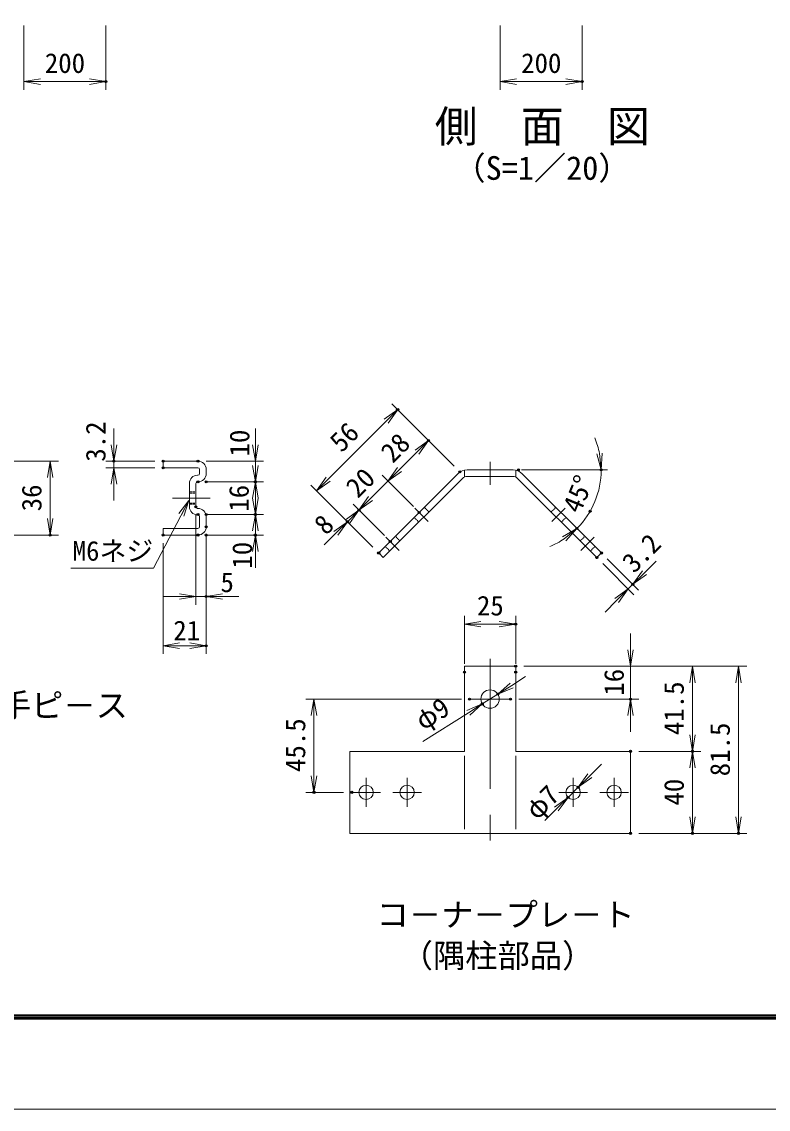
# Model space of a CAD drawing. Units: millimetres, scale not verified, with parts at other scales. Extents: x -4200 to 4200, y -2970 to 2970.
# Drawn here: x -1389 to 433, y -2970 to -317 of the extents above; entities that cross this region are included whole.
import ezdxf
from ezdxf.enums import TextEntityAlignment as Align

# ---------------------------------------------------------------- set-up
doc = ezdxf.new("R2010")
doc.units = ezdxf.units.MM
doc.header["$LTSCALE"] = 10
doc.header["$PDMODE"] = 32
doc.header["$PDSIZE"] = 5
doc.linetypes.add('USER1', pattern=[50.8, 31.75, -6.35, 6.35, -6.35])
doc.linetypes.add('USER2', pattern=[0.375, 0.25, -0.125])
for name, color, linetype, lineweight in [('0-0_D-TTL-TXT', 7, 'Continuous', 18), ('0-2_D-BMK', 2, 'USER1', 13), ('0-6_D-STR3', 3, 'Continuous', 13), ('0-7_D-STR-DIM', 7, 'Continuous', 13), ('0-8_0', 7, 'Continuous', 18), ('0-A_D-STR-TXT', 7, 'Continuous', 13), ('0-B_D-TTL', 7, 'Continuous', 18)]:
    doc.layers.add(name, color=color, linetype=linetype, lineweight=lineweight)
doc.layers.add('0-9_Defpoints', color=253, linetype='Continuous')
doc.styles.add('ＭＳ ゴシック', font='')
doc.styles.get('ＭＳ ゴシック').set_extended_font_data('MS Gothic')

# ---------------------------------------------------------------- blocks, each defined once
blk = doc.blocks.new('_Open')
at = {"layer": '0-8_0'}
blk.add_line((-10, 1.667), (0, 0), dxfattribs=at)
blk.add_lwpolyline([(-10, -1.667), (0, 0), (-10, 0)], dxfattribs=at)

msp = doc.modelspace()

# ---------------------------------------------------------------- linework, layer by layer
at = {"layer": '0-2_D-BMK'}
for p, q in [((-246.03, -1390.27), (-246.03, -1446.27)), ((-1021.09, -1479.13), (-928.77, -1479.13)), ((-396.92, -1535.87), (-429.45, -1503.34)), ((-95.14, -1535.87), (-62.62, -1503.34)), ((-467.63, -1606.58), (-500.16, -1574.05)), ((-24.43, -1606.58), (8.09, -1574.05)), ((-246.03, -1870.92), (-246.03, -2314.09)), ((-196.03, -1969.25), (-296.03, -1969.25)), ((-548.53, -2161.75), (-548.53, -2231.75)), ((-448.53, -2161.75), (-448.53, -2231.75)), ((-43.53, -2161.75), (-43.53, -2231.75)), ((56.47, -2161.75), (56.47, -2231.75)), ((-513.53, -2196.75), (-583.53, -2196.75)), ((-413.53, -2196.75), (-483.53, -2196.75)), ((-78.53, -2196.75), (-8.53, -2196.75)), ((21.47, -2196.75), (91.47, -2196.75))]:
    msp.add_line(p, q, dxfattribs=at)
at = {"layer": '0-6_D-STR3'}
for p, q in [((-1043.72, -1389.13), (-1043.72, -1405.13)), ((-1043.72, -1389.13), (-958.72, -1389.13)), ((-1043.72, -1405.13), (-958.72, -1405.13)), ((-959.72, -1423.13), (-958.72, -1423.13)), ((-954.72, -1409.13), (-954.72, -1419.13)), ((-938.72, -1409.13), (-938.72, -1419.13)), ((-324.53, -1419.64), (-517.84, -1612.94)), ((-313.22, -1430.95), (-506.52, -1624.26)), ((-308.53, -1410.96), (-308.53, -1427.7)), ((-301.9, -1410.27), (-190.16, -1410.27)), ((-301.9, -1426.27), (-190.16, -1426.27)), ((-183.53, -1410.96), (-183.53, -1427.7)), ((-178.85, -1430.95), (14.46, -1624.26)), ((-167.53, -1419.64), (25.77, -1612.94)), ((-979.72, -1443.13), (-979.72, -1500.13)), ((-963.72, -1443.13), (-963.72, -1500.13)), ((-959.72, -1439.13), (-958.72, -1439.13)), ((-959.72, -1504.13), (-958.72, -1504.13)), ((-959.72, -1520.13), (-958.72, -1520.13)), ((-954.72, -1524.13), (-954.72, -1549.13)), ((-938.72, -1524.13), (-938.72, -1549.13)), ((-1043.72, -1553.13), (-958.72, -1553.13)), ((-1043.72, -1553.13), (-1043.72, -1569.13)), ((-1043.72, -1569.13), (-958.72, -1569.13)), ((-506.52, -1624.26), (-517.84, -1612.94)), ((14.46, -1624.26), (25.77, -1612.94)), ((-308.53, -1889.25), (-308.53, -2096.75)), ((-183.53, -1889.25), (-308.53, -1889.25)), ((-183.53, -1889.25), (-183.53, -2096.75)), ((-308.53, -2096.75), (-588.53, -2096.75)), ((-588.53, -2096.75), (-588.53, -2296.75)), ((-308.53, -2107.55), (-308.53, -2286.73)), ((-183.53, -2096.75), (96.47, -2096.75)), ((-183.53, -2107.55), (-183.53, -2286.73)), ((96.47, -2096.75), (96.47, -2296.75)), ((-183.53, -2296.75), (-588.53, -2296.75)), ((-308.53, -2296.75), (96.47, -2296.75))]:
    msp.add_line(p, q, dxfattribs=at)
at = {"layer": '0-6_D-STR3', "linetype": 'USER2'}
for p, q in [((-979.72, -1464.13), (-963.72, -1464.13)), ((-979.72, -1466.83), (-963.72, -1466.83)), ((-979.72, -1491.42), (-963.72, -1491.42)), ((-979.72, -1494.13), (-963.72, -1494.13)), ((-395.15, -1512.89), (-406.47, -1501.57)), ((-96.91, -1512.89), (-85.6, -1501.57)), ((-419.9, -1537.64), (-431.21, -1526.32)), ((-72.16, -1537.64), (-60.85, -1526.32)), ((-465.86, -1583.6), (-477.18, -1572.29)), ((-26.2, -1583.6), (-14.89, -1572.29)), ((-490.61, -1608.35), (-501.93, -1597.03)), ((-1.45, -1608.35), (9.86, -1597.03))]:
    msp.add_line(p, q, dxfattribs=at)
at = {"layer": '0-6_D-STR3'}
for centre, radius in [((-246.03, -1969.25), 22.5), ((-548.53, -2196.75), 17.5), ((-448.53, -2196.75), 17.5), ((-43.53, -2196.75), 17.5), ((56.47, -2196.75), 17.5)]:
    msp.add_circle(centre, radius, dxfattribs=at)
for centre, radius, start, end in [((-958.72, -1409.13), 20, 0, 90), ((-958.72, -1409.13), 4, 0, 90), ((-959.72, -1443.13), 20, 90, 180), ((-958.72, -1419.13), 4, 270, 0), ((-958.72, -1419.13), 20, 270, 0), ((-301.9, -1442.27), 32, 90, 135), ((-301.9, -1442.27), 16, 90, 135), ((-190.16, -1442.27), 32, 45, 90), ((-190.16, -1442.27), 16, 45, 90), ((-959.72, -1443.13), 4, 90, 180), ((-959.72, -1500.13), 20, 180, 270), ((-959.72, -1500.13), 4, 180, 270), ((-958.72, -1524.13), 20, 0, 90), ((-958.72, -1524.13), 4, 0, 90), ((-958.72, -1549.13), 4, 270, 0), ((-958.72, -1549.13), 20, 270, 0)]:
    msp.add_arc(centre, radius, start, end, dxfattribs=at)
at = {"layer": '0-7_D-STR-DIM'}
for p, q in [((-1383.26, -325.86), (-1383.26, -483.17)), ((-1183.26, -325.86), (-1183.26, -483.17)), ((-221.24, -325.86), (-221.24, -483.17)), ((-21.24, -325.86), (-21.24, -483.17)), ((-1383.26, -463.17), (-1183.26, -463.17)), ((-221.24, -463.17), (-21.24, -463.17)), ((-669.51, -1461.26), (-471.52, -1263.27)), ((-333.99, -1400.81), (-485.67, -1249.13)), ((-1163.72, -1349.13), (-1163.72, -1309.13)), ((-818.72, -1349.13), (-818.72, -1309.13)), ((-333.99, -1400.81), (-410.32, -1324.48)), ((-495.17, -1437.62), (-396.18, -1338.62)), ((-818.72, -1399.13), (-818.72, -1359.13)), ((-1449.3, -1389.13), (-1299.3, -1389.13)), ((-1319.3, -1389.13), (-1319.3, -1569.13)), ((-1063.72, -1389.13), (-1183.72, -1389.13)), ((-1063.72, -1405.13), (-1183.72, -1405.13)), ((-1163.72, -1405.13), (-1163.72, -1389.13)), ((-938.72, -1389.13), (-798.72, -1389.13)), ((-818.72, -1389.13), (-818.72, -1439.13)), ((-466.89, -1409.33), (-438.6, -1381.05)), ((-432.98, -1499.81), (-509.31, -1423.48)), ((-432.98, -1499.81), (-509.31, -1423.48)), ((-169.55, -1410.27), (40.64, -1410.27)), ((-1163.72, -1445.13), (-1163.72, -1485.13)), ((-938.72, -1439.13), (-798.72, -1439.13)), ((-918.72, -1439.13), (-798.72, -1439.13)), ((-818.72, -1479.13), (-818.72, -1439.13)), ((-818.72, -1439.13), (-818.72, -1519.13)), ((-531.98, -1598.8), (-683.66, -1447.12)), ((-495.17, -1437.62), (-565.88, -1508.33)), ((-537.6, -1480.05), (-509.31, -1451.76)), ((-818.72, -1479.13), (-818.72, -1519.13)), ((-565.88, -1508.33), (-594.17, -1536.61)), ((-503.69, -1570.52), (-580.02, -1494.19)), ((-503.69, -1570.52), (-580.02, -1494.19)), ((-963.72, -1520.13), (-963.72, -1739.13)), ((-938.72, -1519.13), (-798.72, -1519.13)), ((-918.72, -1519.13), (-798.72, -1519.13)), ((-818.72, -1519.13), (-818.72, -1569.13)), ((-594.17, -1536.61), (-622.45, -1564.9)), ((-531.98, -1598.8), (-608.31, -1522.47)), ((-818.72, -1559.13), (-818.72, -1599.13)), ((-622.45, -1564.9), (-650.73, -1593.18)), ((-1449.3, -1569.13), (-1299.3, -1569.13)), ((-1043.72, -1589.13), (-1043.72, -1859.13)), ((-938.72, -1569.13), (-798.72, -1569.13)), ((-938.72, -1569.13), (-938.72, -1739.13)), ((-938.72, -1589.13), (-938.72, -1859.13)), ((-818.72, -1609.13), (-818.72, -1649.13)), ((28.6, -1638.4), (105.01, -1714.81)), ((39.91, -1627.09), (116.32, -1703.5)), ((130.47, -1661.07), (158.75, -1632.79)), ((90.87, -1700.67), (102.18, -1689.35)), ((-1003.72, -1719.13), (-1043.72, -1719.13)), ((-963.72, -1719.13), (-938.72, -1719.13)), ((-898.72, -1719.13), (-858.72, -1719.13)), ((62.58, -1728.95), (34.3, -1757.24)), ((-308.53, -1883.59), (-308.53, -1766.56)), ((-183.53, -1883.59), (-183.53, -1766.56)), ((-308.53, -1786.56), (-183.53, -1786.56)), ((96.47, -1849.25), (96.47, -1809.25)), ((-1043.72, -1839.13), (-938.72, -1839.13)), ((-163.53, -1889.25), (267.75, -1889.25)), ((-163.53, -1889.25), (116.47, -1889.25)), ((-163.53, -1889.25), (380.02, -1889.25)), ((96.47, -1889.25), (96.47, -1969.25)), ((247.75, -1889.25), (247.75, -2096.75)), ((360.02, -1889.25), (360.02, -2296.75)), ((-193.17, -1935.9), (-159.34, -1914.56)), ((-265.06, -1981.26), (-227, -1957.25)), ((-316.03, -1969.25), (-695.79, -1969.25)), ((-675.79, -1969.25), (-675.79, -2196.75)), ((-176.03, -1969.25), (116.47, -1969.25)), ((-410.45, -2072.97), (-298.89, -2002.6)), ((96.47, -2009.25), (96.47, -2049.25)), ((116.47, -2096.75), (267.75, -2096.75)), ((116.47, -2096.75), (267.75, -2096.75)), ((247.75, -2096.75), (247.75, -2296.75)), ((-2.75, -2156.21), (25.62, -2128.01)), ((-603.53, -2196.75), (-695.79, -2196.75)), ((-31.12, -2184.41), (-55.94, -2209.09)), ((-84.31, -2237.29), (-112.68, -2265.49)), ((116.47, -2296.75), (267.75, -2296.75)), ((116.47, -2296.75), (380.02, -2296.75))]:
    msp.add_line(p, q, dxfattribs=at)
for start, end in [(11.37381, 22.74762), (315, 0), (292.25238, 303.62619)]:
    msp.add_arc((-176.9, -1410.27), 201.83, start, end, dxfattribs=at)
at = {"layer": '0-9_Defpoints'}
for p in [(-1183.26, -463.17), (-21.24, -463.17), (-471.52, -1263.27), (-396.18, -1338.62), (-1163.72, -1389.13), (-1043.72, -1389.13), (-1043.72, -1405.13), (-958.72, -1389.13), (-319.85, -1414.95), (-319.85, -1414.95), (-176.9, -1410.27), (24.93, -1410.27), (-958.72, -1439.13), (-938.72, -1439.13), (-818.72, -1439.13), (-963.72, -1500.13), (-565.88, -1508.33), (-418.84, -1513.95), (-418.84, -1513.95), (-2.11, -1511.18), (-958.72, -1519.13), (-938.72, -1519.13), (-818.72, -1519.13), (-594.17, -1536.61), (-938.72, -1549.13), (-34.19, -1552.98), (-1319.3, -1569.13), (-1043.72, -1569.13), (-958.72, -1569.13), (-938.72, -1569.13), (-818.72, -1569.13), (-489.55, -1584.66), (-489.55, -1584.66), (-517.84, -1612.94), (-517.84, -1612.94), (25.77, -1612.94), (14.46, -1624.26), (102.18, -1689.35), (-938.72, -1719.13), (-183.53, -1786.56), (-938.72, -1839.13), (-308.53, -1903.59), (-183.53, -1889.25), (-183.53, -1889.25), (-183.53, -1903.59), (-227, -1957.25), (-296.03, -1969.25), (-265.06, -1981.26), (-196.03, -1969.25), (96.47, -1969.25), (96.47, -2096.75), (247.75, -2096.75), (-675.79, -2196.75), (-583.53, -2196.75), (-31.12, -2184.41), (-55.94, -2209.09), (96.47, -2296.75), (247.75, -2296.75), (360.02, -2296.75)]:
    msp.add_point(p, dxfattribs=at)
at = {"layer": '0-A_D-STR-TXT'}
msp.add_lwpolyline([(-1268.94, -1650.18), (-1067.08, -1650.18), (-981.74, -1486.37)], dxfattribs=at)
at = {"layer": '0-B_D-TTL'}
for points in [[(-4200.13, -2969.77), (4199.87, -2969.77), (4199.87, 2970.23), (-4200.13, 2970.23)], [(-3930.13, 2750.23), (3929.87, 2750.23), (3929.87, -2749.77), (-3930.13, -2749.77)], [(-3927.63, 2747.73), (3927.37, 2747.73), (3927.37, -2747.27), (-3927.63, -2747.27)], [(-3925.13, 2745.23), (3924.87, 2745.23), (3924.87, -2744.77), (-3925.13, -2744.77)], [(-3922.63, 2742.73), (3922.37, 2742.73), (3922.37, -2742.27), (-3922.63, -2742.27)], [(-3920.13, 2740.23), (3919.87, 2740.23), (3919.87, -2739.77), (-3920.13, -2739.77)]]:
    msp.add_lwpolyline(points, close=True, dxfattribs=at)

# ---------------------------------------------------------------- block references
at = {"layer": '0-7_D-STR-DIM', "xscale": 4, "yscale": 4}
for p, rotation in [((-1383.26, -463.17), 180), ((-221.24, -463.17), 180), ((-471.52, -1263.27), 45), ((-1163.72, -1389.13), 270), ((-818.72, -1389.13), 270), ((-396.18, -1338.62), 45), ((24.93, -1410.27), 275.6869), ((-1319.3, -1389.13), 90), ((-1163.72, -1405.13), 90), ((-818.72, -1439.13), 270), ((-495.17, -1437.62), 225), ((-495.17, -1437.62), 225), ((-669.51, -1461.26), 225), ((-818.72, -1439.13), 90), ((-818.72, -1519.13), 270), ((-565.88, -1508.33), 225), ((-565.88, -1508.33), 45), ((-1319.3, -1569.13), 270), ((-818.72, -1519.13), 90), ((-594.17, -1536.61), 45), ((-34.19, -1552.98), 39.3131), ((-818.72, -1569.13), 90), ((102.18, -1689.35), 225), ((90.87, -1700.67), 45), ((-938.72, -1719.13), 180), ((-308.53, -1786.56), 180), ((-1043.72, -1839.13), 180), ((96.47, -1889.25), 270), ((247.75, -1889.25), 90), ((360.02, -1889.25), 90), ((-227, -1957.25), 212.24477), ((-675.79, -1969.25), 90), ((-265.06, -1981.26), 32.24477), ((96.47, -1969.25), 90), ((247.75, -2096.75), 270), ((247.75, -2096.75), 90), ((-675.79, -2196.75), 270), ((-31.12, -2184.41), 224.8284), ((-55.94, -2209.09), 44.8284), ((247.75, -2296.75), 270), ((360.02, -2296.75), 270)]:
    msp.add_blockref('_Open', p, dxfattribs=dict(at, rotation=rotation))
for p in [(-1183.26, -463.17), (-21.24, -463.17), (-963.72, -1719.13), (-183.53, -1786.56), (-938.72, -1839.13)]:
    msp.add_blockref('_Open', p, dxfattribs=at)
at = {"layer": '0-A_D-STR-TXT', "xscale": 4, "yscale": 4, "rotation": 62.48203}
msp.add_blockref('_Open', (-980.82, -1484.6), dxfattribs=at)

# ---------------------------------------------------------------- texts
at = {"layer": '0-0_D-TTL-TXT', "style": 'ＭＳ ゴシック'}
for s, height, p in [('側\u3000面\u3000図', 76.98, (-381.14, -633.76)), ('（S=1／20）', 57.7, (-335.66, -720.01)), ('継手ピ－ス', 57.7, (-1523.25, -2030.88)), ('コ－ナ－プレ－ト', 57.7, (-522.94, -2541.34)), ('（隅柱部品）', 57.7, (-463.99, -2641.34))]:
    msp.add_text(s, height=height, dxfattribs=at).set_placement(p, align=Align.BOTTOM_LEFT)
at = {"layer": '0-7_D-STR-DIM', "style": 'ＭＳ ゴシック'}
for s, p in [('200', (-1332.27, -456.42)), ('200', (-170.25, -456.42)), ('5', (-903.76, -1722.74)), ('25', (-278.14, -1779.82)), ('21', (-1018.9, -1840.38))]:
    msp.add_text(s, height=48.09, dxfattribs=at).set_placement(p, align=Align.BOTTOM_LEFT)
for s, rotation, p in [('3.2', 90, (-1169.87, -1390.21)), ('56', 45, (-598.01, -1380.21)), ('10', 90, (-818.95, -1377.45)), ('28', 45, (-473.34, -1406.24)), ('20', 45, (-558.46, -1491.37)), ('45°', 67.5, (-13.24, -1524.93)), ('36', 90, (-1326.05, -1511.25)), ('16', 90, (-820.4, -1512.17)), ('8', 45, (-636.21, -1581.98)), ('10', 90, (-812.4, -1651.09)), ('3.2', 45, (115.44, -1674.65)), ('16', 90, (94.69, -1960.96)), ('41.5', 90, (241, -2057.11)), ('φ9', 32.245, (-401.6, -2059.41)), ('45.5', 90, (-682.53, -2147.11)), ('81.5', 90, (353.28, -2157.5)), ('40', 90, (241, -2229)), ('φ7', 44.828, (-121.23, -2277.07))]:
    msp.add_text(s, height=48.09, rotation=rotation, dxfattribs=at).set_placement(p, align=Align.BOTTOM_LEFT)
at = {"layer": '0-A_D-STR-TXT', "style": 'ＭＳ ゴシック'}
msp.add_text('M6ネジ', height=48.09, dxfattribs=at).set_placement((-1264.46, -1646.22), align=Align.BOTTOM_LEFT)

doc.saveas('drawing.dxf')
